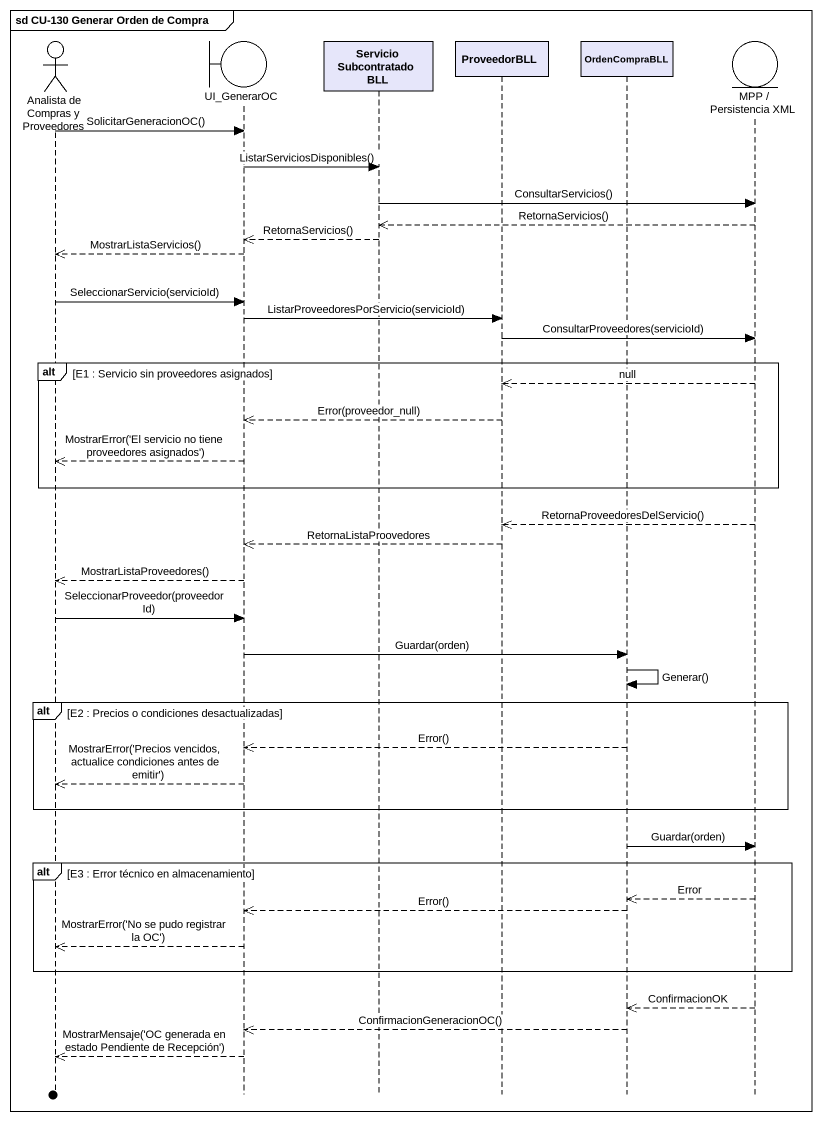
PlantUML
@startuml
mainframe sd CU-130 Generar Orden de Compra
hide footbox
actor "Analista de Compras y Proveedores" as Analista_de_Compras_y
boundary UI_GenerarOC
participant ServicioSubcontratadoBLL #E6E6FA
participant ProveedorBLL #E6E6FA
participant OrdenCompraBLL #E6E6FA
entity "MPP / Persistencia XML" as MPP_Persistencia_XML

Analista_de_Compras_y -> UI_GenerarOC : SolicitarGeneracionOC()
UI_GenerarOC -> ServicioSubcontratadoBLL : ListarServiciosDisponibles()
ServicioSubcontratadoBLL -> MPP_Persistencia_XML : ConsultarServicios()
MPP_Persistencia_XML -->> ServicioSubcontratadoBLL : RetornaServicios()
ServicioSubcontratadoBLL -->> UI_GenerarOC : RetornaServicios()
UI_GenerarOC -->> Analista_de_Compras_y : MostrarListaServicios()
Analista_de_Compras_y -> UI_GenerarOC : SeleccionarServicio(servicioId)
UI_GenerarOC -> ProveedorBLL : ListarProveedoresPorServicio(servicioId)
ProveedorBLL -> MPP_Persistencia_XML : ConsultarProveedores(servicioId)
alt E1 : Servicio sin proveedores asignados
  MPP_Persistencia_XML -->> ProveedorBLL : null
  ProveedorBLL -->> UI_GenerarOC : Error(proveedor_null)
  UI_GenerarOC -->> Analista_de_Compras_y : MostrarError('El servicio no tiene proveedores asignados')
end
MPP_Persistencia_XML -->> ProveedorBLL : RetornaProveedoresDelServicio()
ProveedorBLL -->> UI_GenerarOC : RetornaListaProovedores
UI_GenerarOC -->> Analista_de_Compras_y : MostrarListaProveedores()
Analista_de_Compras_y -> UI_GenerarOC : SeleccionarProveedor(proveedorId)
UI_GenerarOC -> OrdenCompraBLL : Guardar(orden)
OrdenCompraBLL -> OrdenCompraBLL : Generar()
alt E2 : Precios o condiciones desactualizadas
  OrdenCompraBLL -->> UI_GenerarOC : Error()
  UI_GenerarOC -->> Analista_de_Compras_y : MostrarError('Precios vencidos, actualice condiciones antes de emitir')
end
OrdenCompraBLL -> MPP_Persistencia_XML : Guardar(orden)
alt E3 : Error técnico en almacenamiento
  MPP_Persistencia_XML -->> OrdenCompraBLL : Error
  OrdenCompraBLL -->> UI_GenerarOC : Error()
  UI_GenerarOC -->> Analista_de_Compras_y : MostrarError('No se pudo registrar la OC')
end
MPP_Persistencia_XML -->> OrdenCompraBLL : ConfirmacionOK
OrdenCompraBLL -->> UI_GenerarOC : ConfirmacionGeneracionOC()
UI_GenerarOC -->> Analista_de_Compras_y : MostrarMensaje('OC generada en estado Pendiente de Recepción')
@enduml
